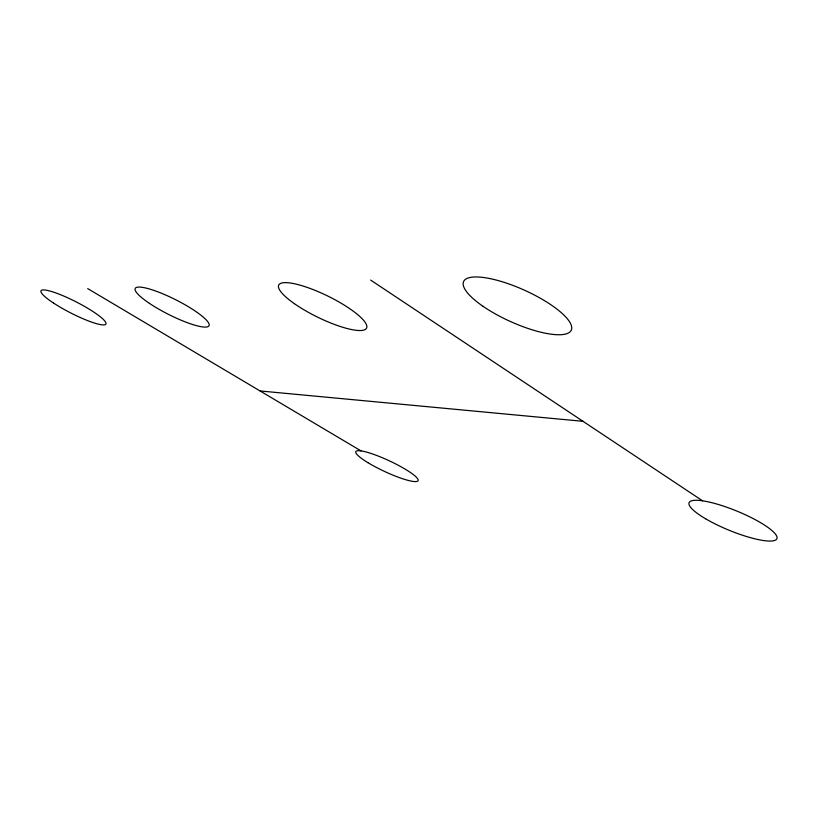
<?xml version="1.0" encoding="UTF-8"?>
<svg xmlns="http://www.w3.org/2000/svg" width="818" height="818" viewBox="0 0 818 818"><rect width="100%" height="100%" fill="white"/><g stroke="black" fill="none" stroke-linecap="round" stroke-linejoin="round"><path stroke-width="1.23" d="M260.083 390.953L583.019 421.321M87.7 288.601L361.035 450.902M370.646 280.083L702.56 500.82M149.397 303.335A41.34 8.149 26.8 0 0 208.835 326.004A41.34 8.149 26.8 0 0 158.089 291.924A41.34 8.149 26.8 0 0 149.397 303.335M53.436 302.977A36.442 6.155 27.1 0 0 105.696 324.286A36.442 6.155 27.1 0 0 61.207 294.991A36.442 6.155 27.1 0 0 53.436 302.977M367.865 462.63A34.376 5.828 25 0 0 417.926 480.923A34.376 5.828 25 0 0 375.043 454.859A34.376 5.828 25 0 0 367.865 462.63M705.597 518.776A47.464 10.348 22.3 0 0 776.619 539.185A47.464 10.348 22.3 0 0 716.793 504.031A47.464 10.348 22.3 0 0 705.597 518.776M294.398 303.672A48.896 11.708 26.1 0 0 366.27 328.58A48.896 11.708 26.1 0 0 307.374 287.466A48.896 11.708 26.1 0 0 294.398 303.672M483.049 306.321A59.07 17.158 24.3 0 0 570.984 330.707A59.07 17.158 24.3 0 0 498.244 280.594A59.07 17.158 24.3 0 0 483.049 306.321"/></g></svg>
